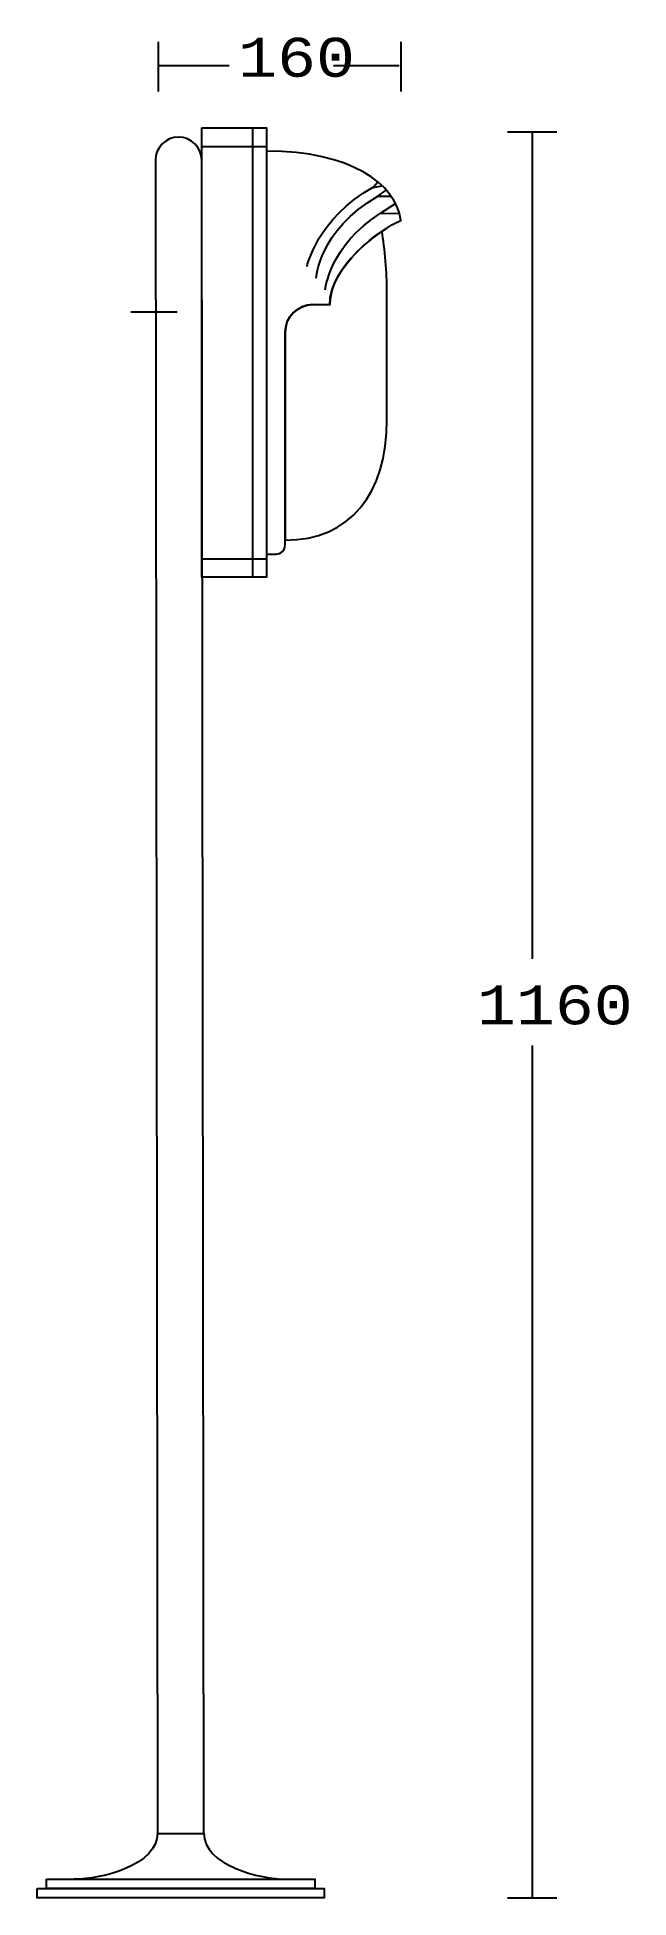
# Model space of a CAD drawing. Extents: x 0 to 83, y 0 to 259.
import ezdxf

# ---------------------------------------------------------------- set-up
doc = ezdxf.new("R2010")
doc.units = 0
doc.layers.add('LIVELLO_1', color=160, linetype='Continuous')
doc.styles.add('STD', font='txt')

# ---------------------------------------------------------------- blocks, each defined once
blk = doc.blocks.new('AI9-BLK1')
at = {"layer": 'LIVELLO_1', "color": 7}
for p, q in [((-22.37, 121.9), (-22.37, 128.77)), ((11.4, 121.9), (11.4, 128.78)), ((-12.51, 125.43), (-22.23, 125.43)), ((11.16, 125.43), (2.01, 125.43)), ((-9.26, 116.82), (-9.26, 54.28)), ((-16.35, 114.24), (-7.32, 114.24)), ((26.23, 116.27), (33.11, 116.27)), ((29.67, 116.27), (29.67, 1.16)), ((7.51, 108.53), (8.74, 108.75)), ((8.2, 107.33), (10.04, 107.33)), ((8.55, 104.95), (11.17, 104.89)), ((-26.23, 91.22), (-19.79, 91.22)), ((-16.35, 56.86), (-7.32, 56.86)), ((29.67, -10.87), (29.67, -129.48)), ((26.23, -129.48), (33.11, -129.48))]:
    blk.add_line(p, q, dxfattribs=at)
for points in [[(-16.35, 116.82), (-7.32, 116.82), (-7.32, 54.28), (-16.35, 54.28)], [(-39.27, -128.19), (0.7, -128.19), (0.7, -129.48), (-39.27, -129.48)], [(-37.98, -126.9), (-0.59, -126.9), (-0.59, -128.19), (-37.98, -128.19)]]:
    blk.add_lwpolyline(points, close=True, dxfattribs=at)
for points, knots in [([(-19.57, 115.53), (-17.79, 115.53), (-16.35, 114.08), (-16.35, 112.3), (-16.35, 112.3), (-16.06, -120.52), (-16.06, -120.52), (-16.06, -120.52), (-22.5, -120.52), (-22.5, -120.52), (-22.5, -120.52), (-22.79, 112.3), (-22.79, 112.3), (-22.79, 114.08), (-21.35, 115.53), (-19.57, 115.53)], [0, 0, 0, 0, 1, 1, 1, 2, 2, 2, 3, 3, 3, 4, 4, 4, 5, 5, 5, 5]), ([(-7.32, 113.59), (4.28, 113.59), (10.73, 109.08), (11.37, 103.92), (8.54, 102.8), (1.47, 97.54), (1.47, 92.21), (1.47, 92.21), (-0.88, 92.22), (-0.88, 92.22), (-3.01, 92.22), (-4.74, 90.49), (-4.74, 88.35), (-4.74, 88.35), (-4.74, 58.79), (-4.74, 58.79), (-4.74, 58.08), (-5.32, 57.5), (-6.03, 57.5), (-6.03, 57.5), (-7.32, 57.5), (-7.32, 57.5), (-7.32, 57.5), (-7.32, 113.59), (-7.32, 113.59)], [0, 0, 0, 0, 1, 1, 1, 2, 2, 2, 3, 3, 3, 4, 4, 4, 5, 5, 5, 6, 6, 6, 7, 7, 7, 8, 8, 8, 8]), ([(-1.69, 97.54), (-1.69, 97.54), (-0.32, 104.16), (7.51, 108.57), (7.51, 108.57), (8.17, 109.29), (8.17, 109.29)], [0, 0, 0, 0, 1, 1, 1, 2, 2, 2, 2]), ([(-0.42, 95.9), (-0.42, 95.9), (-0.09, 102.55), (8.17, 107.29), (8.17, 107.29), (9.34, 108.15), (9.34, 108.15)], [0, 0, 0, 0, 1, 1, 1, 2, 2, 2, 2]), ([(0.84, 94.26), (0.84, 94.26), (1.4, 100.43), (8.55, 104.95), (8.55, 104.95), (10.64, 106.31), (10.64, 106.31)], [0, 0, 0, 0, 1, 1, 1, 2, 2, 2, 2]), ([(8.72, 102.43), (9.17, 100.09), (9.44, 96.4), (9.44, 94.25), (9.44, 94.25), (9.44, 86.52), (9.44, 86.52), (9.44, 86.52), (9.44, 76.2), (9.44, 76.2), (9.44, 65.88), (4.28, 59.44), (-4.74, 59.44), (-4.74, 59.44), (-4.74, 88.35), (-4.74, 88.35), (-4.74, 90.49), (-3.01, 92.22), (-0.88, 92.22), (-0.88, 92.22), (1.47, 92.21), (1.47, 92.21), (1.47, 96.25), (5.52, 100.24), (8.72, 102.43)], [0, 0, 0, 0, 1, 1, 1, 2, 2, 2, 3, 3, 3, 4, 4, 4, 5, 5, 5, 6, 6, 6, 7, 7, 7, 8, 8, 8, 8])]:
    blk.add_open_spline(points, degree=3, knots=knots, dxfattribs=at)
for points in [[(-22.5, -120.45), (-22.5, -124.97), (-30.24, -126.9), (-34.11, -126.9)], [(-16.06, -120.45), (-16.06, -124.97), (-8.32, -126.9), (-4.45, -126.9)]]:
    blk.add_open_spline(points, degree=3, dxfattribs=at)
at = {"layer": 'LIVELLO_1', "color": 7, "char_height": 5.4151, "attachment_point": 1, "style": 'STD'}
for s, insert in [('\\fCourier|b0|i0;\\H5.4151;\\C7;160', (-11.29, 129.35)), ('\\fCourier|b0|i0;\\H5.4151;\\C7;1160', (21.97, -2.52))]:
    blk.add_mtext(s, dxfattribs=dict(at, insert=insert))

msp = doc.modelspace()

# ---------------------------------------------------------------- block references
at = {"layer": 'LIVELLO_1', "color": 7}
msp.add_blockref('AI9-BLK1', (39.440917, 129.652982), dxfattribs=at)

doc.saveas('drawing.dxf')
